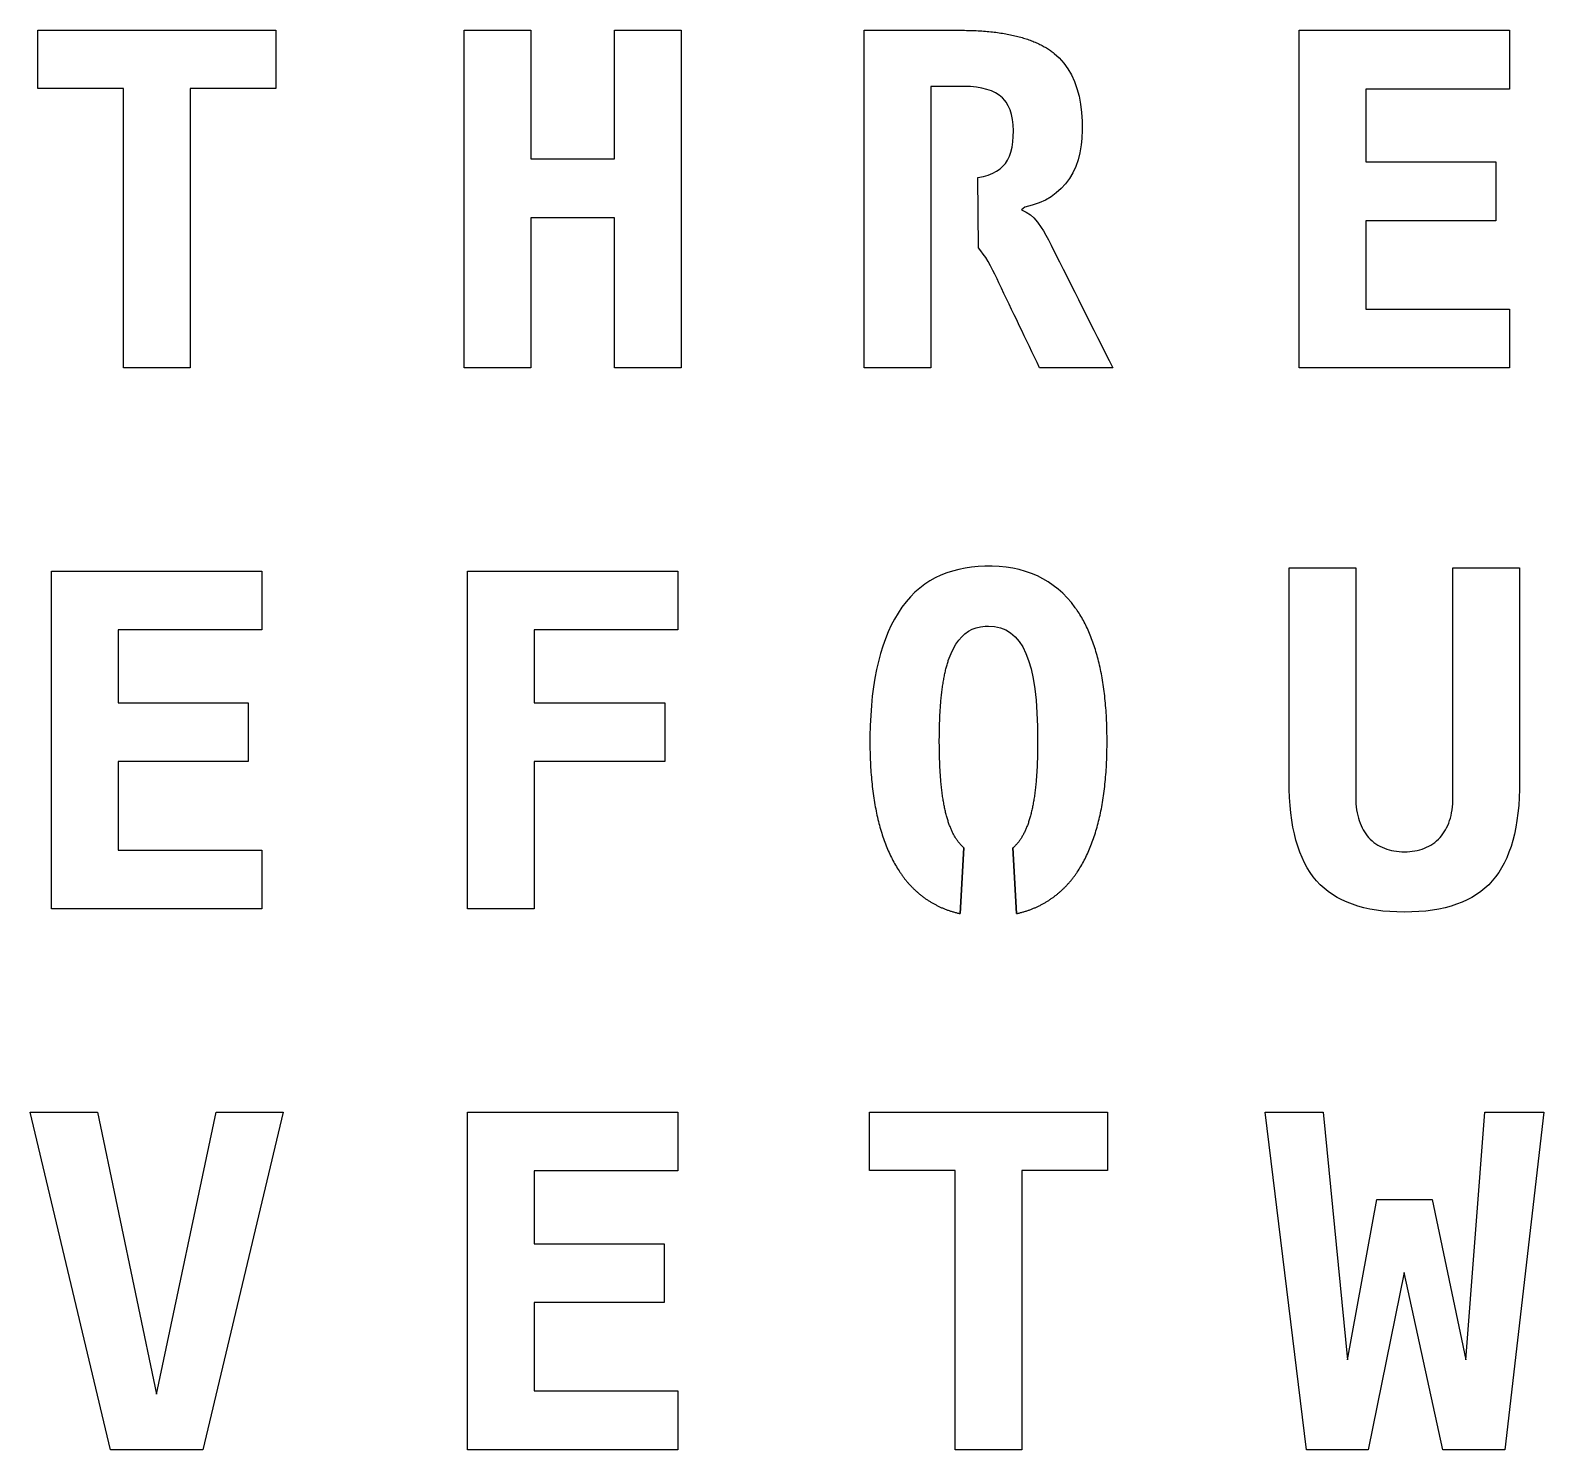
# Model space of a CAD drawing. Header units: centimetres. Extents: x -33.1 to 0, y 0 to 58.4.
# Drawn here: x -17.92 to -11.85, y 38.35 to 44.04 of the extents above; entities that cross this region are included whole.
import ezdxf

# ---------------------------------------------------------------- set-up
doc = ezdxf.new("R2010")
doc.units = ezdxf.units.CM
doc.header["$MEASUREMENT"] = 0
doc.layers.add('clean_face v1_face2', color=7, linetype='Continuous')

msp = doc.modelspace()

# ---------------------------------------------------------------- linework, layer by layer
at = {"layer": 'clean_face v1_face2'}
for p, q in [((-17.8911, 43.8039), (-17.8911, 44.0377)), ((-17.8911, 44.0377), (-16.9369, 44.0377)), ((-16.9369, 44.0377), (-16.9369, 43.8039)), ((-16.1815, 44.0377), (-15.9142, 44.0377)), ((-16.1815, 42.6848), (-16.1815, 44.0377)), ((-15.9142, 44.0377), (-15.9142, 43.5221)), ((-15.5798, 43.5221), (-15.5798, 44.0377)), ((-15.5798, 44.0377), (-15.3125, 44.0377)), ((-15.3125, 44.0377), (-15.3125, 42.6848)), ((-14.5784, 44.0377), (-14.2648, 44.0377)), ((-14.5784, 42.6848), (-14.5784, 44.0377)), ((-14.2648, 44.0377), (-14.2406, 44.0377)), ((-14.2406, 44.0377), (-14.2165, 44.0377)), ((-14.2165, 44.0377), (-14.1924, 44.0377)), ((-12.8343, 44.0377), (-11.9916, 44.0377)), ((-12.8343, 42.6848), (-12.8343, 44.0377)), ((-11.9916, 44.0377), (-11.9916, 43.8021)), ((-13.8172, 43.9452), (-13.7968, 43.9269)), ((-13.7968, 43.9269), (-13.7785, 43.9064)), ((-13.7785, 43.9064), (-13.7622, 43.8839)), ((-13.7622, 43.8839), (-13.7479, 43.8594)), ((-17.5477, 43.8039), (-17.8911, 43.8039)), ((-17.5477, 42.6848), (-17.5477, 43.8039)), ((-16.9369, 43.8039), (-17.2804, 43.8039)), ((-17.2804, 43.8039), (-17.2804, 42.6848)), ((-14.2048, 43.813), (-14.3111, 43.813)), ((-14.3111, 43.813), (-14.3111, 43.4441)), ((-14.1969, 43.813), (-14.2048, 43.813)), ((-14.1783, 43.8129), (-14.1969, 43.813)), ((-14.1524, 43.8119), (-14.1783, 43.8129)), ((-14.1283, 43.8096), (-14.1524, 43.8119)), ((-14.1062, 43.806), (-14.1283, 43.8096)), ((-14.086, 43.8009), (-14.1062, 43.806)), ((-13.7479, 43.8594), (-13.7357, 43.8327)), ((-13.7357, 43.8327), (-13.7255, 43.8041)), ((-13.7255, 43.8041), (-13.7172, 43.7738)), ((-11.9916, 43.8021), (-12.567, 43.8021)), ((-12.567, 43.8021), (-12.567, 43.5103)), ((-14.0677, 43.7946), (-14.086, 43.8009)), ((-14.0514, 43.787), (-14.0677, 43.7946)), ((-14.037, 43.778), (-14.0514, 43.787)), ((-14.0245, 43.7677), (-14.037, 43.778)), ((-14.0139, 43.7559), (-14.0245, 43.7677)), ((-14.0091, 43.7493), (-14.0139, 43.7559)), ((-14.0006, 43.7349), (-14.0091, 43.7493)), ((-13.7172, 43.7738), (-13.711, 43.7419)), ((-13.711, 43.7419), (-13.7067, 43.7084)), ((-13.9936, 43.7185), (-14.0006, 43.7349)), ((-13.9881, 43.7004), (-13.9936, 43.7185)), ((-13.984, 43.6805), (-13.9881, 43.7004)), ((-13.9815, 43.6587), (-13.984, 43.6805)), ((-13.7067, 43.7084), (-13.7044, 43.6733)), ((-13.9804, 43.6352), (-13.9815, 43.6587)), ((-13.9806, 43.6125), (-13.9804, 43.6352)), ((-13.704, 43.6395), (-13.7056, 43.6035)), ((-13.7044, 43.6733), (-13.704, 43.6395)), ((-13.9901, 43.5498), (-13.9853, 43.5692)), ((-13.9853, 43.5692), (-13.9821, 43.5912)), ((-13.9821, 43.5912), (-13.9806, 43.6125)), ((-13.7081, 43.5783), (-13.7134, 43.547)), ((-13.7056, 43.6035), (-13.7081, 43.5783)), ((-15.9142, 43.5221), (-15.5798, 43.5221)), ((-14.0222, 43.4929), (-14.0124, 43.5045)), ((-14.0124, 43.5045), (-14.0038, 43.5179)), ((-14.0038, 43.5179), (-13.9963, 43.533)), ((-13.9963, 43.533), (-13.9901, 43.5498)), ((-13.7207, 43.5184), (-13.7302, 43.492)), ((-13.7134, 43.547), (-13.7207, 43.5184)), ((-12.567, 43.5103), (-12.0459, 43.5103)), ((-12.0459, 43.5103), (-12.0459, 43.2747)), ((-14.3111, 43.4441), (-14.3111, 43.3318)), ((-14.1222, 43.4484), (-14.1005, 43.4525)), ((-14.1204, 43.1663), (-14.1222, 43.4484)), ((-14.1005, 43.4525), (-14.0808, 43.4579)), ((-14.0808, 43.4579), (-14.0631, 43.4647)), ((-14.0631, 43.4647), (-14.0473, 43.4729)), ((-14.0473, 43.4729), (-14.0336, 43.4824)), ((-14.0336, 43.4824), (-14.0222, 43.4929)), ((-13.7558, 43.444), (-13.7719, 43.4224)), ((-13.7419, 43.4672), (-13.7558, 43.444)), ((-13.7302, 43.492), (-13.7419, 43.4672)), ((-13.8083, 43.3862), (-13.8292, 43.371)), ((-13.7892, 43.4034), (-13.8083, 43.3862)), ((-13.7719, 43.4224), (-13.7892, 43.4034)), ((-14.3111, 43.3318), (-14.3111, 43.2194)), ((-13.9349, 43.3292), (-13.9475, 43.3177)), ((-13.9475, 43.3177), (-13.9475, 43.3177)), ((-13.9475, 43.3177), (-13.9287, 43.3091)), ((-13.9048, 43.3366), (-13.9349, 43.3292)), ((-13.8772, 43.3462), (-13.9048, 43.3366)), ((-13.8521, 43.3576), (-13.8772, 43.3462)), ((-13.8292, 43.371), (-13.8521, 43.3576)), ((-15.5798, 43.2865), (-15.9142, 43.2865)), ((-15.9142, 43.2865), (-15.9142, 42.6848)), ((-15.5798, 42.6848), (-15.5798, 43.2865)), ((-13.9287, 43.3091), (-13.9119, 43.2985)), ((-13.9119, 43.2985), (-13.8979, 43.2865)), ((-13.8979, 43.2865), (-13.8833, 43.2693)), ((-13.8833, 43.2693), (-13.8688, 43.2482)), ((-12.567, 43.2747), (-12.567, 42.9204)), ((-12.0459, 43.2747), (-12.567, 43.2747)), ((-14.3111, 43.2194), (-14.3111, 42.6848)), ((-13.8688, 43.2482), (-13.8598, 43.2337)), ((-13.8598, 43.2337), (-13.8502, 43.217)), ((-13.8502, 43.217), (-13.8399, 43.198)), ((-13.8399, 43.198), (-13.8291, 43.177)), ((-14.1105, 43.1544), (-14.1204, 43.1663)), ((-14.1008, 43.1412), (-14.1105, 43.1544)), ((-14.091, 43.1268), (-14.1008, 43.1412)), ((-13.8291, 43.177), (-13.811, 43.141)), ((-13.811, 43.141), (-13.7957, 43.1106)), ((-14.0813, 43.1111), (-14.091, 43.1268)), ((-14.0717, 43.0941), (-14.0813, 43.1111)), ((-14.0621, 43.0759), (-14.0717, 43.0941)), ((-14.0546, 43.0609), (-14.0621, 43.0759)), ((-13.7957, 43.1106), (-13.7804, 43.0802)), ((-13.7804, 43.0802), (-13.7651, 43.0497)), ((-14.0458, 43.0425), (-14.0546, 43.0609)), ((-14.0383, 43.0264), (-14.0458, 43.0425)), ((-14.0281, 43.0051), (-14.0383, 43.0264)), ((-13.7651, 43.0497), (-13.7498, 43.0194)), ((-13.7498, 43.0194), (-13.7345, 42.989)), ((-14.0179, 42.9837), (-14.0281, 43.0051)), ((-14.0077, 42.9624), (-14.0179, 42.9837)), ((-13.9976, 42.941), (-14.0077, 42.9624)), ((-13.7345, 42.989), (-13.7192, 42.9585)), ((-13.7192, 42.9585), (-13.704, 42.9281)), ((-13.9874, 42.9197), (-13.9976, 42.941)), ((-13.9772, 42.8983), (-13.9874, 42.9197)), ((-13.967, 42.877), (-13.9772, 42.8983)), ((-13.704, 42.9281), (-13.6887, 42.8977)), ((-13.6887, 42.8977), (-13.6734, 42.8673)), ((-12.567, 42.9204), (-11.9916, 42.9204)), ((-11.9916, 42.9204), (-11.9916, 42.6848)), ((-13.9568, 42.8556), (-13.967, 42.877)), ((-13.9466, 42.8343), (-13.9568, 42.8556)), ((-13.9364, 42.8129), (-13.9466, 42.8343)), ((-13.6734, 42.8673), (-13.6581, 42.8369)), ((-13.6581, 42.8369), (-13.6428, 42.8065)), ((-13.9262, 42.7916), (-13.9364, 42.8129)), ((-13.916, 42.7702), (-13.9262, 42.7916)), ((-13.9058, 42.7489), (-13.916, 42.7702)), ((-13.6428, 42.8065), (-13.6275, 42.7761)), ((-13.6275, 42.7761), (-13.6122, 42.7456)), ((-13.8956, 42.7275), (-13.9058, 42.7489)), ((-13.8854, 42.7062), (-13.8956, 42.7275)), ((-13.6122, 42.7456), (-13.5969, 42.7152)), ((-13.5969, 42.7152), (-13.5816, 42.6848)), ((-17.2804, 42.6848), (-17.5477, 42.6848)), ((-15.9142, 42.6848), (-16.1815, 42.6848)), ((-15.3125, 42.6848), (-15.5798, 42.6848)), ((-14.3111, 42.6848), (-14.5784, 42.6848)), ((-13.8752, 42.6848), (-13.8854, 42.7062)), ((-13.5816, 42.6848), (-13.8752, 42.6848)), ((-11.9916, 42.6848), (-12.8343, 42.6848)), ((-17.8354, 40.5178), (-17.8354, 41.8707)), ((-17.8354, 41.8707), (-16.9927, 41.8707)), ((-16.9927, 41.8707), (-16.9927, 41.6351)), ((-16.1684, 40.5178), (-16.1684, 41.8707)), ((-16.1684, 41.8707), (-15.3256, 41.8707)), ((-15.3256, 41.8707), (-15.3256, 41.6351)), ((-14.2475, 41.8635), (-14.2707, 41.8544)), ((-14.2237, 41.8713), (-14.2475, 41.8635)), ((-14.1991, 41.8778), (-14.2237, 41.8713)), ((-14.1739, 41.883), (-14.1991, 41.8778)), ((-14.148, 41.8869), (-14.1739, 41.883)), ((-14.1215, 41.8895), (-14.148, 41.8869)), ((-14.0943, 41.8909), (-14.1215, 41.8895)), ((-14.0657, 41.8908), (-14.0943, 41.8909)), ((-14.037, 41.8895), (-14.0657, 41.8908)), ((-14.0092, 41.8866), (-14.037, 41.8895)), ((-13.9823, 41.8824), (-14.0092, 41.8866)), ((-13.9564, 41.8769), (-13.9823, 41.8824)), ((-13.9314, 41.8698), (-13.9564, 41.8769)), ((-13.9073, 41.8614), (-13.9314, 41.8698)), ((-13.8842, 41.8516), (-13.9073, 41.8614)), ((-12.8752, 41.0302), (-12.8752, 41.8838)), ((-12.8752, 41.8838), (-12.6079, 41.8838)), ((-12.6079, 41.8838), (-12.6079, 40.9632)), ((-12.2182, 41.8838), (-11.9509, 41.8838)), ((-12.2182, 40.9632), (-12.2182, 41.8838)), ((-11.9509, 41.8838), (-11.9509, 41.0302)), ((-14.3557, 41.803), (-14.3748, 41.7861)), ((-14.3357, 41.8183), (-14.3557, 41.803)), ((-14.3149, 41.8319), (-14.3357, 41.8183)), ((-14.2933, 41.8439), (-14.3149, 41.8319)), ((-14.2707, 41.8544), (-14.2933, 41.8439)), ((-13.862, 41.8404), (-13.8842, 41.8516)), ((-13.8407, 41.8278), (-13.862, 41.8404)), ((-13.8203, 41.8139), (-13.8407, 41.8278)), ((-13.8008, 41.7987), (-13.8203, 41.8139)), ((-14.4104, 41.7475), (-14.4269, 41.7258)), ((-14.393, 41.7676), (-14.4104, 41.7475)), ((-14.3748, 41.7861), (-14.393, 41.7676)), ((-13.7822, 41.7821), (-13.8008, 41.7987)), ((-13.7646, 41.7641), (-13.7822, 41.7821)), ((-13.7478, 41.7448), (-13.7646, 41.7641)), ((-13.732, 41.7242), (-13.7478, 41.7448)), ((-14.4565, 41.6789), (-14.4697, 41.6537)), ((-14.4422, 41.7028), (-14.4565, 41.6789)), ((-14.4269, 41.7258), (-14.4422, 41.7028)), ((-16.9927, 41.6351), (-17.5681, 41.6351)), ((-17.5681, 41.6351), (-17.5681, 41.3433)), ((-15.3256, 41.6351), (-15.9011, 41.6351)), ((-15.9011, 41.6351), (-15.9011, 41.3433)), ((-14.482, 41.6273), (-14.4933, 41.5996)), ((-14.4697, 41.6537), (-14.482, 41.6273)), ((-14.1875, 41.6078), (-14.1746, 41.6197)), ((-14.1746, 41.6197), (-14.1608, 41.6297)), ((-14.1608, 41.6297), (-14.1458, 41.6378)), ((-14.1458, 41.6378), (-14.1296, 41.644)), ((-14.1296, 41.644), (-14.1122, 41.6482)), ((-14.1122, 41.6482), (-14.0936, 41.6505)), ((-14.0936, 41.6505), (-14.0804, 41.6509)), ((-14.0804, 41.6509), (-14.0555, 41.6492)), ((-14.0555, 41.6492), (-14.0323, 41.644)), ((-14.0323, 41.644), (-14.0109, 41.6355)), ((-14.0109, 41.6355), (-13.9912, 41.6235)), ((-13.9912, 41.6235), (-13.9733, 41.6081)), ((-14.5037, 41.5707), (-14.5131, 41.5405)), ((-14.4933, 41.5996), (-14.5037, 41.5707)), ((-14.23, 41.5413), (-14.2207, 41.5607)), ((-14.2207, 41.5607), (-14.2105, 41.5783)), ((-14.2105, 41.5783), (-14.1995, 41.594)), ((-14.1995, 41.594), (-14.1875, 41.6078)), ((-13.9733, 41.6081), (-13.9571, 41.5892)), ((-13.9571, 41.5892), (-13.9427, 41.567)), ((-13.9427, 41.567), (-13.93, 41.5413)), ((-14.5215, 41.509), (-14.529, 41.4762)), ((-14.5131, 41.5405), (-14.5215, 41.509)), ((-14.241, 41.5122), (-14.23, 41.5413)), ((-13.93, 41.5413), (-13.919, 41.5122)), ((-13.919, 41.5122), (-13.9094, 41.4788)), ((-14.5356, 41.4422), (-14.5412, 41.4068)), ((-14.529, 41.4762), (-14.5356, 41.4422)), ((-13.9094, 41.4788), (-13.9013, 41.4412)), ((-13.9013, 41.4412), (-13.8947, 41.3994)), ((-14.5412, 41.4068), (-14.5458, 41.3701)), ((-13.8947, 41.3994), (-13.8895, 41.3534)), ((-17.5681, 41.3433), (-17.047, 41.3433)), ((-17.047, 41.3433), (-17.047, 41.1077)), ((-15.9011, 41.3433), (-15.3773, 41.3433)), ((-15.3773, 41.3433), (-15.3773, 41.1077)), ((-14.5496, 41.3321), (-14.5523, 41.2928)), ((-14.5458, 41.3701), (-14.5496, 41.3321)), ((-13.8895, 41.3534), (-13.8859, 41.3031)), ((-14.5523, 41.2928), (-14.5542, 41.2522)), ((-13.8859, 41.3031), (-13.8837, 41.2485)), ((-14.5542, 41.2522), (-14.5552, 41.2102)), ((-17.5681, 41.1077), (-17.5681, 40.7534)), ((-17.047, 41.1077), (-17.5681, 41.1077)), ((-15.9011, 41.1077), (-15.9011, 40.5178)), ((-15.3773, 41.1077), (-15.9011, 41.1077)), ((-17.5681, 40.7534), (-16.9927, 40.7534)), ((-16.9927, 40.7534), (-16.9927, 40.5178)), ((-14.1782, 40.7622), (-14.1941, 40.4988)), ((-14.1941, 40.4988), (-14.1782, 40.7622)), ((-14.1782, 40.7622), (-14.1782, 40.7622)), ((-13.9673, 40.4988), (-13.982, 40.7622)), ((-13.982, 40.7622), (-13.9673, 40.4988)), ((-16.9927, 40.5178), (-17.8354, 40.5178)), ((-15.9011, 40.5178), (-16.1684, 40.5178)), ((-17.921, 39.7037), (-17.6519, 39.7037)), ((-17.5993, 38.3508), (-17.921, 39.7037)), ((-17.6519, 39.7037), (-17.4145, 38.5737)), ((-17.4145, 38.5737), (-17.1761, 39.7037)), ((-16.907, 39.7037), (-17.2287, 38.3508)), ((-17.1761, 39.7037), (-16.907, 39.7037)), ((-16.1684, 38.3508), (-16.1684, 39.7037)), ((-16.1684, 39.7037), (-15.3256, 39.7037)), ((-15.3256, 39.7037), (-15.3256, 39.4681)), ((-14.5571, 39.4699), (-14.5571, 39.7037)), ((-14.5571, 39.7037), (-13.6029, 39.7037)), ((-13.6029, 39.7037), (-13.6029, 39.4699)), ((-12.9716, 39.7037), (-12.7379, 39.7037)), ((-12.8049, 38.3508), (-12.9716, 39.7037)), ((-12.7379, 39.7037), (-12.6409, 38.7106)), ((-12.1661, 38.7106), (-12.09, 39.7037)), ((-12.09, 39.7037), (-11.8544, 39.7037)), ((-11.8544, 39.7037), (-12.0102, 38.3508)), ((-15.3256, 39.4681), (-15.9011, 39.4681)), ((-15.9011, 39.4681), (-15.9011, 39.1763)), ((-14.2137, 39.4699), (-14.5571, 39.4699)), ((-14.2137, 38.3508), (-14.2137, 39.4699)), ((-13.9463, 39.4699), (-13.9463, 38.3508)), ((-13.6029, 39.4699), (-13.9463, 39.4699)), ((-12.6409, 38.7106), (-12.524, 39.353)), ((-12.524, 39.353), (-12.302, 39.353)), ((-12.302, 39.353), (-12.1661, 38.7106)), ((-15.9011, 39.1763), (-15.38, 39.1763)), ((-15.38, 39.1763), (-15.38, 38.9407)), ((-12.4135, 39.0612), (-12.5576, 38.3508)), ((-12.2594, 38.3508), (-12.4135, 39.0612)), ((-15.38, 38.9407), (-15.9011, 38.9407)), ((-15.9011, 38.9407), (-15.9011, 38.5864)), ((-15.9011, 38.5864), (-15.3256, 38.5864)), ((-15.3256, 38.5864), (-15.3256, 38.3508)), ((-17.2287, 38.3508), (-17.5993, 38.3508)), ((-15.3256, 38.3508), (-16.1684, 38.3508)), ((-13.9463, 38.3508), (-14.2137, 38.3508)), ((-12.5576, 38.3508), (-12.8049, 38.3508)), ((-12.0102, 38.3508), (-12.2594, 38.3508))]:
    msp.add_line(p, q, dxfattribs=at)
for points in [[(-14.1924, 44.0377), (-14.1815, 44.0377), (-14.1708, 44.0375), (-14.1603, 44.0373)], [(-14.1603, 44.0373), (-14.1498, 44.0371), (-14.1395, 44.0367), (-14.1294, 44.0362)], [(-14.1294, 44.0362), (-14.1193, 44.0358), (-14.1094, 44.0351), (-14.0997, 44.0344)], [(-14.0997, 44.0344), (-14.0899, 44.0337), (-14.0804, 44.0328), (-14.071, 44.0319)], [(-14.071, 44.0319), (-14.0617, 44.0309), (-14.0526, 44.0299), (-14.0436, 44.0286)], [(-14.0436, 44.0286), (-14.0346, 44.0274), (-14.0259, 44.0261), (-14.0173, 44.0247)], [(-14.0173, 44.0247), (-14.0087, 44.0232), (-14.0003, 44.0217), (-13.9921, 44.02)], [(-13.9921, 44.02), (-13.9839, 44.0183), (-13.9759, 44.0165), (-13.9681, 44.0146)], [(-13.9681, 44.0146), (-13.9603, 44.0126), (-13.9527, 44.0106), (-13.9452, 44.0084)], [(-13.9452, 44.0084), (-13.9378, 44.0063), (-13.9306, 44.0039), (-13.9235, 44.0016)], [(-13.9235, 44.0016), (-13.9165, 43.9991), (-13.9096, 43.9966), (-13.9029, 43.994)], [(-13.9029, 43.994), (-13.8962, 43.9914), (-13.8897, 43.9886), (-13.8835, 43.9857)], [(-13.8835, 43.9857), (-13.8772, 43.9828), (-13.8711, 43.9798), (-13.8652, 43.9767)], [(-13.8652, 43.9767), (-13.8593, 43.9735), (-13.8536, 43.9703), (-13.8481, 43.9669)], [(-13.8481, 43.9669), (-13.8425, 43.9636), (-13.8372, 43.96), (-13.8321, 43.9564)], [(-13.8321, 43.9564), (-13.8269, 43.9528), (-13.8219, 43.9491), (-13.8172, 43.9452)], [(-13.7243, 41.7134), (-13.7268, 41.7171), (-13.7293, 41.7207), (-13.732, 41.7242)], [(-13.7099, 41.6906), (-13.7145, 41.6984), (-13.7194, 41.706), (-13.7243, 41.7134)], [(-13.6963, 41.6664), (-13.7007, 41.6746), (-13.7052, 41.6827), (-13.7099, 41.6906)], [(-13.6837, 41.6408), (-13.6878, 41.6496), (-13.692, 41.6581), (-13.6963, 41.6664)], [(-13.672, 41.614), (-13.6758, 41.6232), (-13.6796, 41.6321), (-13.6837, 41.6408)], [(-13.6613, 41.5859), (-13.6647, 41.5955), (-13.6683, 41.6049), (-13.672, 41.614)], [(-13.6515, 41.5564), (-13.6546, 41.5664), (-13.6578, 41.5763), (-13.6613, 41.5859)], [(-14.2506, 41.4788), (-14.2491, 41.4847), (-14.2476, 41.4905), (-14.246, 41.496)], [(-14.246, 41.496), (-14.2444, 41.5016), (-14.2427, 41.507), (-14.241, 41.5122)], [(-13.6426, 41.5256), (-13.6454, 41.5361), (-13.6483, 41.5463), (-13.6515, 41.5564)], [(-13.6346, 41.4935), (-13.6371, 41.5044), (-13.6398, 41.5151), (-13.6426, 41.5256)], [(-14.2622, 41.4209), (-14.2611, 41.4278), (-14.2599, 41.4347), (-14.2587, 41.4412)], [(-14.2587, 41.4412), (-14.2575, 41.4479), (-14.2562, 41.4543), (-14.2548, 41.4606)], [(-14.2548, 41.4606), (-14.2535, 41.4669), (-14.2521, 41.4729), (-14.2506, 41.4788)], [(-13.6276, 41.46), (-13.6298, 41.4714), (-13.6321, 41.4825), (-13.6346, 41.4935)], [(-13.6216, 41.4252), (-13.6234, 41.437), (-13.6255, 41.4486), (-13.6276, 41.46)], [(-14.2705, 41.3534), (-14.2697, 41.3614), (-14.2689, 41.3692), (-14.2681, 41.3769)], [(-14.2681, 41.3769), (-14.2672, 41.3846), (-14.2663, 41.3921), (-14.2653, 41.3994)], [(-14.2653, 41.3994), (-14.2643, 41.4068), (-14.2633, 41.4139), (-14.2622, 41.4209)], [(-13.6164, 41.3891), (-13.618, 41.4014), (-13.6197, 41.4134), (-13.6216, 41.4252)], [(-13.6122, 41.3517), (-13.6135, 41.3644), (-13.6148, 41.3769), (-13.6164, 41.3891)], [(-14.2741, 41.3031), (-14.2737, 41.3118), (-14.2731, 41.3204), (-14.2725, 41.3287)], [(-14.2725, 41.3287), (-14.2719, 41.3371), (-14.2712, 41.3453), (-14.2705, 41.3534)], [(-13.6089, 41.3129), (-13.6099, 41.3261), (-13.611, 41.339), (-13.6122, 41.3517)], [(-14.2764, 41.2485), (-14.2761, 41.2579), (-14.2758, 41.2672), (-14.2755, 41.2763)], [(-14.2755, 41.2763), (-14.2751, 41.2854), (-14.2746, 41.2943), (-14.2741, 41.3031)], [(-13.6066, 41.2729), (-13.6072, 41.2864), (-13.608, 41.2998), (-13.6089, 41.3129)], [(-13.6052, 41.2315), (-13.6055, 41.2455), (-13.606, 41.2593), (-13.6066, 41.2729)], [(-14.5552, 41.2102), (-14.5552, 41.2031), (-14.5553, 41.196), (-14.5553, 41.1888)], [(-14.2771, 41.1896), (-14.2771, 41.1998), (-14.277, 41.2098), (-14.2769, 41.2196)], [(-14.2769, 41.2196), (-14.2768, 41.2294), (-14.2766, 41.239), (-14.2764, 41.2485)], [(-13.8837, 41.2485), (-13.8835, 41.239), (-13.8832, 41.2294), (-13.8831, 41.2196)], [(-13.8831, 41.2196), (-13.883, 41.2098), (-13.8829, 41.1998), (-13.8829, 41.1896)], [(-13.6047, 41.1888), (-13.6047, 41.2032), (-13.6049, 41.2174), (-13.6052, 41.2315)], [(-14.5553, 41.1888), (-14.5553, 41.1743), (-14.5551, 41.1601), (-14.5548, 41.1461)], [(-14.5548, 41.1461), (-14.5545, 41.1321), (-14.554, 41.1184), (-14.5534, 41.1048)], [(-14.2769, 41.1596), (-14.277, 41.1695), (-14.2771, 41.1795), (-14.2771, 41.1896)], [(-14.2764, 41.1306), (-14.2766, 41.1401), (-14.2768, 41.1498), (-14.2769, 41.1596)], [(-13.8831, 41.1596), (-13.8832, 41.1498), (-13.8834, 41.1401), (-13.8837, 41.1306)], [(-13.8829, 41.1896), (-13.8829, 41.1795), (-13.883, 41.1695), (-13.8831, 41.1596)], [(-13.6066, 41.105), (-13.606, 41.1186), (-13.6055, 41.1323), (-13.6052, 41.1463)], [(-13.6052, 41.1463), (-13.6049, 41.1602), (-13.6047, 41.1744), (-13.6047, 41.1888)], [(-14.5534, 41.1048), (-14.5528, 41.0913), (-14.552, 41.0779), (-14.551, 41.0648)], [(-14.2755, 41.1027), (-14.2758, 41.1119), (-14.2761, 41.1212), (-14.2764, 41.1306)], [(-14.2741, 41.0759), (-14.2746, 41.0847), (-14.2751, 41.0936), (-14.2755, 41.1027)], [(-14.2725, 41.0501), (-14.2731, 41.0585), (-14.2737, 41.0671), (-14.2741, 41.0759)], [(-13.8859, 41.0759), (-13.8864, 41.0671), (-13.8869, 41.0585), (-13.8875, 41.0501)], [(-13.8846, 41.1027), (-13.8849, 41.0936), (-13.8854, 41.0847), (-13.8859, 41.0759)], [(-13.8837, 41.1306), (-13.8839, 41.1212), (-13.8842, 41.1119), (-13.8846, 41.1027)], [(-13.6089, 41.0652), (-13.608, 41.0782), (-13.6072, 41.0915), (-13.6066, 41.105)], [(-14.551, 41.0648), (-14.5501, 41.0517), (-14.549, 41.0388), (-14.5478, 41.0261)], [(-14.5478, 41.0261), (-14.5465, 41.0135), (-14.5451, 41.001), (-14.5435, 40.9888)], [(-14.2705, 41.0254), (-14.2712, 41.0335), (-14.2719, 41.0417), (-14.2725, 41.0501)], [(-14.2681, 41.0018), (-14.2689, 41.0095), (-14.2697, 41.0174), (-14.2705, 41.0254)], [(-13.8895, 41.0254), (-13.8903, 41.0173), (-13.8911, 41.0095), (-13.8919, 41.0018)], [(-13.8875, 41.0501), (-13.8881, 41.0417), (-13.8888, 41.0335), (-13.8895, 41.0254)], [(-13.6164, 40.9893), (-13.6148, 41.0015), (-13.6135, 41.0139), (-13.6122, 41.0266)], [(-13.6122, 41.0266), (-13.611, 41.0392), (-13.6099, 41.0521), (-13.6089, 41.0652)], [(-12.7646, 40.6297), (-12.8383, 40.7137), (-12.8752, 40.8472), (-12.8752, 41.0302)], [(-11.9509, 41.0302), (-11.9509, 40.846), (-11.9874, 40.7125), (-12.0605, 40.6297)], [(-14.5435, 40.9888), (-14.542, 40.9765), (-14.5402, 40.9645), (-14.5383, 40.9527)], [(-14.5383, 40.9527), (-14.5364, 40.9409), (-14.5344, 40.9293), (-14.5322, 40.918)], [(-14.2653, 40.9792), (-14.2663, 40.9866), (-14.2672, 40.9941), (-14.2681, 41.0018)], [(-14.2622, 40.9577), (-14.2633, 40.9647), (-14.2643, 40.9719), (-14.2653, 40.9792)], [(-14.2587, 40.9373), (-14.2599, 40.9439), (-14.2611, 40.9507), (-14.2622, 40.9577)], [(-13.8978, 40.9577), (-13.8989, 40.9507), (-13.9001, 40.9439), (-13.9013, 40.9373)], [(-13.8947, 40.9792), (-13.8957, 40.9719), (-13.8967, 40.9647), (-13.8978, 40.9577)], [(-13.8919, 41.0018), (-13.8928, 40.9941), (-13.8937, 40.9866), (-13.8947, 40.9792)], [(-13.6276, 40.9186), (-13.6255, 40.9299), (-13.6234, 40.9415), (-13.6216, 40.9533)], [(-13.6216, 40.9533), (-13.6197, 40.9651), (-13.618, 40.9771), (-13.6164, 40.9893)], [(-12.6079, 40.9632), (-12.6079, 40.9287), (-12.6033, 40.8981), (-12.5942, 40.8712)], [(-12.2318, 40.8712), (-12.2227, 40.8981), (-12.2182, 40.9287), (-12.2182, 40.9632)], [(-14.5322, 40.918), (-14.53, 40.9066), (-14.5277, 40.8954), (-14.5251, 40.8845)], [(-14.2548, 40.9179), (-14.2562, 40.9242), (-14.2575, 40.9306), (-14.2587, 40.9373)], [(-14.2506, 40.8997), (-14.2521, 40.9056), (-14.2535, 40.9117), (-14.2548, 40.9179)], [(-14.246, 40.8824), (-14.2476, 40.888), (-14.2491, 40.8937), (-14.2506, 40.8997)], [(-13.9094, 40.8997), (-13.9109, 40.8937), (-13.9124, 40.888), (-13.914, 40.8824)], [(-13.9052, 40.9179), (-13.9065, 40.9117), (-13.908, 40.9056), (-13.9094, 40.8997)], [(-13.9013, 40.9373), (-13.9026, 40.9306), (-13.9039, 40.9242), (-13.9052, 40.9179)], [(-13.6346, 40.8852), (-13.6321, 40.8961), (-13.6298, 40.9072), (-13.6276, 40.9186)], [(-14.5251, 40.8845), (-14.5226, 40.8736), (-14.52, 40.8629), (-14.5171, 40.8524)], [(-14.5171, 40.8524), (-14.5143, 40.8419), (-14.5113, 40.8316), (-14.5082, 40.8216)], [(-14.241, 40.8663), (-14.2427, 40.8715), (-14.2444, 40.8769), (-14.246, 40.8824)], [(-14.2357, 40.8512), (-14.2375, 40.856), (-14.2393, 40.8611), (-14.241, 40.8663)], [(-14.23, 40.8372), (-14.2319, 40.8417), (-14.2338, 40.8464), (-14.2357, 40.8512)], [(-14.2239, 40.8239), (-14.226, 40.8282), (-14.228, 40.8326), (-14.23, 40.8372)], [(-13.93, 40.8372), (-13.932, 40.8326), (-13.934, 40.8282), (-13.9361, 40.8239)], [(-13.9243, 40.8512), (-13.9262, 40.8464), (-13.9281, 40.8417), (-13.93, 40.8372)], [(-13.919, 40.8663), (-13.9207, 40.8611), (-13.9225, 40.856), (-13.9243, 40.8512)], [(-13.914, 40.8824), (-13.9157, 40.8769), (-13.9173, 40.8715), (-13.919, 40.8663)], [(-13.6515, 40.8223), (-13.6483, 40.8324), (-13.6454, 40.8426), (-13.6426, 40.8531)], [(-13.6426, 40.8531), (-13.6398, 40.8636), (-13.6371, 40.8743), (-13.6346, 40.8852)], [(-12.5942, 40.8712), (-12.5852, 40.8443), (-12.5725, 40.8218), (-12.5562, 40.8037)], [(-12.2699, 40.8037), (-12.2535, 40.8218), (-12.2409, 40.8443), (-12.2318, 40.8712)], [(-14.5082, 40.8216), (-14.5051, 40.8115), (-14.5018, 40.8017), (-14.4983, 40.7921)], [(-14.4983, 40.7921), (-14.4949, 40.7824), (-14.4912, 40.773), (-14.4875, 40.7638)], [(-14.2173, 40.8115), (-14.2196, 40.8155), (-14.2218, 40.8196), (-14.2239, 40.8239)], [(-14.2104, 40.7999), (-14.2127, 40.8036), (-14.2151, 40.8075), (-14.2173, 40.8115)], [(-14.203, 40.7892), (-14.2055, 40.7926), (-14.208, 40.7962), (-14.2104, 40.7999)], [(-14.1951, 40.7793), (-14.1978, 40.7825), (-14.2004, 40.7858), (-14.203, 40.7892)], [(-14.1869, 40.7703), (-14.1897, 40.7732), (-14.1924, 40.7762), (-14.1951, 40.7793)], [(-14.1782, 40.7622), (-14.1812, 40.7648), (-14.184, 40.7675), (-14.1869, 40.7703)], [(-13.9733, 40.7703), (-13.9761, 40.7675), (-13.979, 40.7648), (-13.982, 40.7622)], [(-13.965, 40.7793), (-13.9677, 40.7762), (-13.9704, 40.7732), (-13.9733, 40.7703)], [(-13.9571, 40.7892), (-13.9597, 40.7858), (-13.9623, 40.7825), (-13.965, 40.7793)], [(-13.9497, 40.7999), (-13.9521, 40.7962), (-13.9546, 40.7926), (-13.9571, 40.7892)], [(-13.9427, 40.8115), (-13.945, 40.8075), (-13.9473, 40.8036), (-13.9497, 40.7999)], [(-13.9361, 40.8239), (-13.9383, 40.8196), (-13.9405, 40.8155), (-13.9427, 40.8115)], [(-13.672, 40.7647), (-13.6683, 40.7739), (-13.6647, 40.7832), (-13.6613, 40.7928)], [(-13.6613, 40.7928), (-13.6578, 40.8025), (-13.6546, 40.8123), (-13.6515, 40.8223)], [(-12.5562, 40.8037), (-12.5387, 40.7843), (-12.5177, 40.77), (-12.4932, 40.7607)], [(-12.3328, 40.7607), (-12.3083, 40.77), (-12.2874, 40.7843), (-12.2699, 40.8037)], [(-14.4875, 40.7638), (-14.4837, 40.7546), (-14.4798, 40.7457), (-14.4757, 40.7369)], [(-14.4757, 40.7369), (-14.4716, 40.7282), (-14.4674, 40.7197), (-14.463, 40.7113)], [(-14.463, 40.7113), (-14.4586, 40.703), (-14.4541, 40.6949), (-14.4493, 40.6871)], [(-13.7099, 40.688), (-13.7052, 40.6958), (-13.7007, 40.7039), (-13.6963, 40.7122)], [(-13.6963, 40.7122), (-13.692, 40.7205), (-13.6878, 40.7291), (-13.6837, 40.7378)], [(-13.6837, 40.7378), (-13.6796, 40.7466), (-13.6758, 40.7555), (-13.672, 40.7647)], [(-12.4932, 40.7607), (-12.4688, 40.7513), (-12.442, 40.7466), (-12.413, 40.7466)], [(-12.413, 40.7466), (-12.384, 40.7466), (-12.3572, 40.7513), (-12.3328, 40.7607)], [(-14.4493, 40.6871), (-14.4447, 40.6792), (-14.4398, 40.6715), (-14.4348, 40.6641)], [(-14.4348, 40.6641), (-14.4324, 40.6605), (-14.43, 40.6571), (-14.4275, 40.6536)], [(-14.4275, 40.6536), (-14.4251, 40.6501), (-14.4226, 40.6468), (-14.42, 40.6434)], [(-13.7393, 40.6441), (-13.7367, 40.6475), (-13.7342, 40.6509), (-13.7317, 40.6544)], [(-13.7317, 40.6544), (-13.7292, 40.6579), (-13.7268, 40.6614), (-13.7243, 40.665)], [(-13.7243, 40.665), (-13.7194, 40.6724), (-13.7145, 40.6801), (-13.7099, 40.688)], [(-14.42, 40.6434), (-14.4175, 40.6401), (-14.4149, 40.6368), (-14.4123, 40.6336)], [(-14.4123, 40.6336), (-14.4096, 40.6303), (-14.407, 40.6271), (-14.4043, 40.624)], [(-14.4043, 40.624), (-14.4016, 40.6208), (-14.3989, 40.6178), (-14.3961, 40.6147)], [(-14.3961, 40.6147), (-14.3933, 40.6116), (-14.3906, 40.6087), (-14.3877, 40.6058)], [(-14.3877, 40.6058), (-14.3848, 40.6028), (-14.3819, 40.5999), (-14.379, 40.5971)], [(-14.379, 40.5971), (-14.3761, 40.5943), (-14.3731, 40.5915), (-14.3701, 40.5888)], [(-14.3701, 40.5888), (-14.3671, 40.586), (-14.364, 40.5834), (-14.361, 40.5807)], [(-13.7992, 40.5809), (-13.7961, 40.5836), (-13.793, 40.5863), (-13.7899, 40.589)], [(-13.7899, 40.589), (-13.7869, 40.5918), (-13.7839, 40.5945), (-13.7809, 40.5974)], [(-13.7809, 40.5974), (-13.7779, 40.6003), (-13.775, 40.6032), (-13.7721, 40.6061)], [(-13.7721, 40.6061), (-13.7692, 40.6091), (-13.7664, 40.6121), (-13.7636, 40.6151)], [(-13.7636, 40.6151), (-13.7607, 40.6182), (-13.758, 40.6213), (-13.7552, 40.6245)], [(-13.7552, 40.6245), (-13.7525, 40.6277), (-13.7498, 40.6308), (-13.7472, 40.6341)], [(-13.7472, 40.6341), (-13.7445, 40.6374), (-13.7419, 40.6408), (-13.7393, 40.6441)], [(-12.413, 40.5047), (-12.5737, 40.5047), (-12.6909, 40.5464), (-12.7646, 40.6297)], [(-12.0605, 40.6297), (-12.1336, 40.5464), (-12.2511, 40.5047), (-12.413, 40.5047)], [(-14.361, 40.5807), (-14.3579, 40.5781), (-14.3547, 40.5756), (-14.3515, 40.573)], [(-14.3515, 40.573), (-14.3484, 40.5705), (-14.3452, 40.568), (-14.3419, 40.5656)], [(-14.3419, 40.5656), (-14.3387, 40.5632), (-14.3354, 40.5608), (-14.332, 40.5585)], [(-14.332, 40.5585), (-14.3288, 40.5562), (-14.3254, 40.5539), (-14.3219, 40.5517)], [(-14.3219, 40.5517), (-14.3185, 40.5495), (-14.3151, 40.5473), (-14.3116, 40.5452)], [(-14.3116, 40.5452), (-14.3082, 40.5431), (-14.3046, 40.541), (-14.301, 40.539)], [(-14.301, 40.539), (-14.2975, 40.537), (-14.2939, 40.5351), (-14.2902, 40.5332)], [(-14.2902, 40.5332), (-14.2866, 40.5312), (-14.2829, 40.5294), (-14.2792, 40.5276)], [(-14.2792, 40.5276), (-14.2754, 40.5259), (-14.2716, 40.5241), (-14.2678, 40.5224)], [(-13.8933, 40.5224), (-13.8894, 40.5241), (-13.8856, 40.5259), (-13.8819, 40.5276)], [(-13.8819, 40.5276), (-13.8781, 40.5294), (-13.8744, 40.5313), (-13.8707, 40.5332)], [(-13.8707, 40.5332), (-13.867, 40.5351), (-13.8634, 40.537), (-13.8598, 40.5391)], [(-13.8598, 40.5391), (-13.8562, 40.541), (-13.8526, 40.5431), (-13.8491, 40.5453)], [(-13.8491, 40.5453), (-13.8456, 40.5473), (-13.8421, 40.5495), (-13.8386, 40.5518)], [(-13.8386, 40.5518), (-13.8352, 40.554), (-13.8318, 40.5562), (-13.8284, 40.5586)], [(-13.8284, 40.5586), (-13.825, 40.5609), (-13.8217, 40.5633), (-13.8184, 40.5657)], [(-13.8184, 40.5657), (-13.8151, 40.5681), (-13.8119, 40.5706), (-13.8087, 40.5732)], [(-13.8087, 40.5732), (-13.8055, 40.5757), (-13.8023, 40.5783), (-13.7992, 40.5809)], [(-14.2678, 40.5224), (-14.264, 40.5208), (-14.2601, 40.5191), (-14.2562, 40.5176)], [(-14.2562, 40.5176), (-14.2523, 40.516), (-14.2483, 40.5146), (-14.2443, 40.5131)], [(-14.2443, 40.5131), (-14.2403, 40.5117), (-14.2363, 40.5103), (-14.2322, 40.509)], [(-14.2322, 40.509), (-14.2281, 40.5077), (-14.2239, 40.5064), (-14.2197, 40.5053)], [(-14.2197, 40.5053), (-14.2156, 40.5041), (-14.2113, 40.5029), (-14.207, 40.5019)], [(-14.207, 40.5019), (-14.2027, 40.5008), (-14.1984, 40.4998), (-14.1941, 40.4988)], [(-13.9673, 40.4988), (-13.9629, 40.4998), (-13.9586, 40.5008), (-13.9543, 40.5019)], [(-13.9543, 40.5019), (-13.95, 40.5029), (-13.9458, 40.5041), (-13.9416, 40.5053)], [(-13.9416, 40.5053), (-13.9374, 40.5065), (-13.9333, 40.5077), (-13.9291, 40.509)], [(-13.9291, 40.509), (-13.925, 40.5103), (-13.9209, 40.5117), (-13.9169, 40.5131)], [(-13.9169, 40.5131), (-13.9129, 40.5146), (-13.9089, 40.5161), (-13.905, 40.5176)], [(-13.905, 40.5176), (-13.901, 40.5192), (-13.8971, 40.5208), (-13.8933, 40.5224)]]:
    msp.add_open_spline(points, degree=3, dxfattribs=at)

doc.saveas('drawing.dxf')
